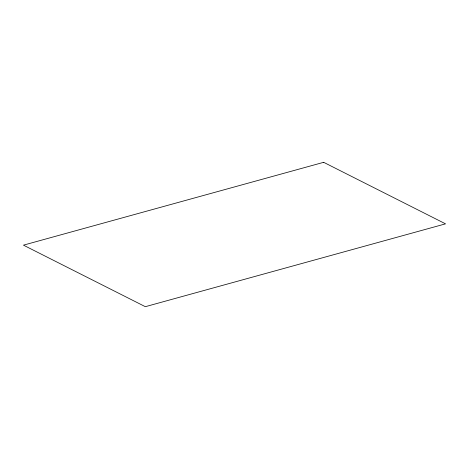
<?xml version="1.0" encoding="UTF-8"?>
<svg xmlns="http://www.w3.org/2000/svg" width="469" height="469" viewBox="0 0 469 469"><rect width="100%" height="100%" fill="white"/><g stroke="black" fill="none" stroke-linecap="round" stroke-linejoin="round"><path stroke-width="0.7" d="M323.669 162.315L23.45 245.152L145.331 306.685L445.55 223.848L323.669 162.315"/></g></svg>
